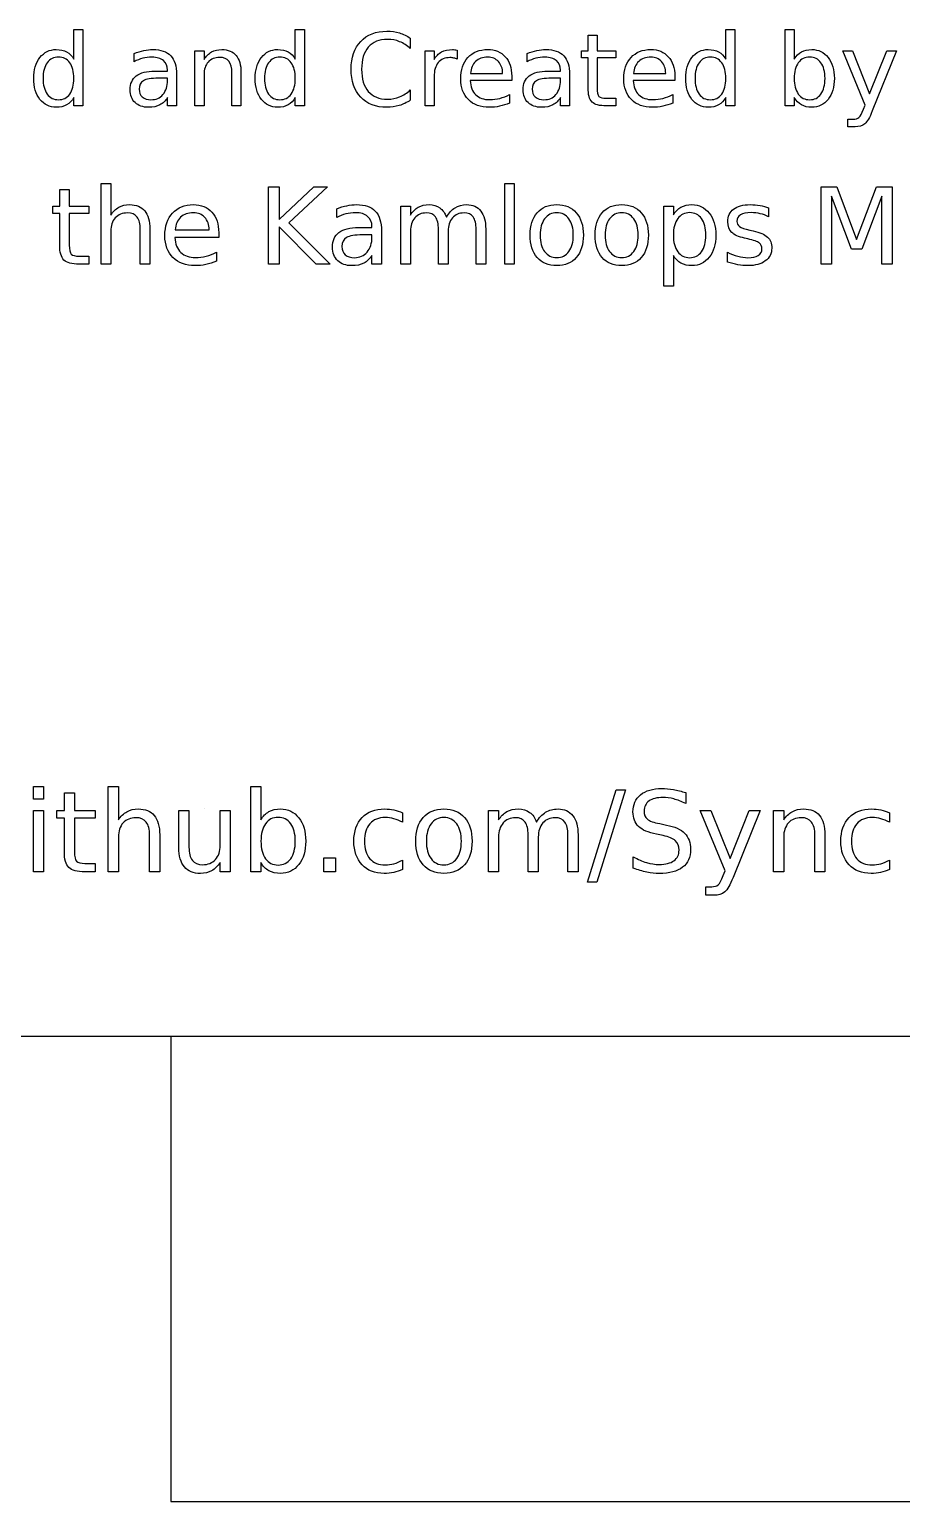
# Model space of a CAD drawing. Extents: x 5 to 967, y 5 to 440.
# Drawn here: x 789.11 to 802.23, y 253.98 to 276.12 of the extents above; entities that cross this region are included whole.
import ezdxf

# ---------------------------------------------------------------- set-up
doc = ezdxf.new("R2010")
doc.units = 0
doc.layers.get('0').update_dxf_attribs({"linetype": 'CONTINUOUS'})

msp = doc.modelspace()

# ---------------------------------------------------------------- linework, layer by layer
at = {"color": 3}
for p, q in [((789.777429, 275.676289), (789.777429, 276.124098)), ((789.777429, 276.124098), (789.913398, 276.124098)), ((789.913398, 276.124098), (789.913398, 274.974278)), ((793.108656, 275.676289), (793.108656, 276.124098)), ((793.108656, 276.124098), (793.244625, 276.124098)), ((793.244625, 276.124098), (793.244625, 274.974278)), ((799.584892, 275.676289), (799.584892, 276.124098)), ((799.584892, 276.124098), (799.72086, 276.124098)), ((799.72086, 276.124098), (799.72086, 274.974278)), ((800.477554, 274.974279), (800.477554, 276.124099)), ((800.477554, 276.124099), (800.614261, 276.124099)), ((800.614261, 276.124099), (800.614261, 275.676289)), ((794.838559, 275.992564), (794.838559, 275.835165)), ((794.838559, 275.992564), (794.838559, 275.992564)), ((797.512854, 275.801912), (797.512854, 276.036901)), ((797.512854, 276.036901), (797.649558, 276.036901)), ((797.649558, 276.036901), (797.649558, 275.801912)), ((789.777429, 275.676289), (789.777429, 275.676289)), ((790.68413, 275.638597), (790.68413, 275.76422)), ((791.598229, 274.974281), (791.598229, 275.801915)), ((791.598229, 275.801915), (791.734937, 275.801915)), ((791.734937, 275.801915), (791.734937, 275.673336)), ((793.108656, 275.676289), (793.108656, 275.676289)), ((795.059508, 274.974328), (795.059508, 275.801962)), ((795.059508, 275.801962), (795.196215, 275.801962)), ((795.196215, 275.801962), (795.196215, 275.673383)), ((795.543533, 275.814516), (795.544265, 275.674811)), ((796.595802, 275.638597), (796.595802, 275.76422)), ((797.413094, 275.696241), (797.413094, 275.801912)), ((797.413094, 275.801912), (797.512854, 275.801912)), ((797.512854, 275.696241), (797.413094, 275.696241)), ((797.512854, 275.246955), (797.512854, 275.696241)), ((797.649558, 275.801912), (797.929624, 275.801912)), ((797.929624, 275.696241), (797.649558, 275.696241)), ((797.649558, 275.696241), (797.649558, 275.246954)), ((797.929624, 275.801912), (797.929624, 275.696241)), ((799.584892, 275.676289), (799.584892, 275.676289)), ((801.680586, 274.98757), (801.345838, 275.801903)), ((801.345838, 275.801903), (801.489935, 275.801903)), ((801.489935, 275.801903), (801.74857, 275.154575)), ((801.74857, 275.154575), (802.007206, 275.801903)), ((802.151303, 275.801903), (801.787729, 274.897426)), ((802.007206, 275.801903), (802.151303, 275.801903)), ((790.995969, 275.496721), (791.18662, 275.496721)), ((791.18662, 275.496721), (791.18662, 275.510021)), ((792.155399, 274.974278), (792.155399, 275.469381)), ((792.291368, 275.473814), (792.291368, 274.974278)), ((792.291376, 275.473814), (792.291368, 275.473814)), ((795.743046, 275.461251), (796.227802, 275.461987)), ((796.907641, 275.496721), (797.098292, 275.496721)), ((797.098292, 275.496721), (797.098292, 275.510021)), ((798.19639, 275.461251), (798.681146, 275.461987)), ((789.314102, 275.387356), (789.314102, 275.387356)), ((791.186618, 275.390315), (791.051395, 275.390312)), ((791.186618, 275.360015), (791.186618, 275.390315)), ((791.322593, 275.446472), (791.322593, 274.974277)), ((791.322595, 275.446468), (791.322593, 275.446472)), ((791.734937, 275.442042), (791.734937, 274.974281)), ((792.645329, 275.387356), (792.645329, 275.387356)), ((795.196215, 275.410314), (795.196215, 274.974328)), ((796.363771, 275.355577), (795.738612, 275.355577)), ((796.363767, 275.422079), (796.363771, 275.422087)), ((796.363771, 275.422087), (796.363771, 275.355577)), ((797.09829, 275.390315), (796.963067, 275.390312)), ((797.09829, 275.360015), (797.09829, 275.390315)), ((797.234257, 275.446468), (797.234264, 275.446472)), ((797.234264, 275.446472), (797.234264, 274.974277)), ((798.817114, 275.355577), (798.191955, 275.355577)), ((798.817111, 275.422079), (798.817114, 275.422087)), ((798.817114, 275.422087), (798.817114, 275.355577)), ((799.121564, 275.387356), (799.121564, 275.387356)), ((801.07685, 275.387356), (801.07685, 275.387356)), ((789.777429, 274.974278), (789.777429, 275.098423)), ((791.186624, 274.974277), (791.186624, 275.0999)), ((793.108656, 274.974278), (793.108656, 275.098423)), ((794.838559, 275.215177), (794.838559, 275.059256)), ((796.331995, 275.144969), (796.331995, 275.01639)), ((797.098296, 274.974277), (797.098296, 275.0999)), ((797.789958, 275.088077), (797.929622, 275.088077)), ((797.929622, 275.088077), (797.929622, 274.974277)), ((798.785338, 275.144969), (798.785338, 275.01639)), ((799.584892, 274.974278), (799.584892, 275.098423)), ((800.614261, 275.098424), (800.614261, 274.974279)), ((789.913398, 274.974278), (789.777429, 274.974278)), ((791.322593, 274.974277), (791.186624, 274.974277)), ((791.734937, 274.974281), (791.598229, 274.974281)), ((792.291368, 274.974278), (792.155399, 274.974278)), ((793.244625, 274.974278), (793.108656, 274.974278)), ((795.196215, 274.974328), (795.059508, 274.974328)), ((797.234264, 274.974277), (797.098296, 274.974277)), ((797.929622, 274.974277), (797.789958, 274.974277)), ((799.72086, 274.974278), (799.584892, 274.974278)), ((800.614261, 274.974279), (800.477554, 274.974279)), ((801.656196, 274.9255), (801.680586, 274.98757)), ((801.420466, 274.659478), (801.420466, 274.773277)), ((801.420466, 274.773277), (801.500276, 274.773277)), ((801.529093, 274.659478), (801.420466, 274.659478)), ((789.564314, 273.716052), (789.708695, 273.71606)), ((789.564314, 273.467872), (789.564314, 273.716052)), ((789.708695, 273.71606), (789.708695, 273.46788)), ((790.18866, 272.593793), (790.18866, 273.808159)), ((790.18866, 273.808159), (790.333042, 273.808159)), ((790.333042, 273.808159), (790.333042, 273.33209)), ((792.707146, 273.758984), (792.864795, 273.758984)), ((792.707146, 272.593786), (792.707146, 273.758984)), ((792.864795, 273.758984), (792.864795, 273.266526)), ((792.864795, 273.266526), (793.38769, 273.758984)), ((793.590605, 273.758984), (793.012298, 273.215797)), ((793.38769, 273.758984), (793.590605, 273.758984)), ((796.25971, 273.808152), (796.403311, 273.808152)), ((796.25971, 272.593786), (796.25971, 273.808152)), ((796.403311, 273.808152), (796.403311, 272.593786)), ((801.020396, 273.758984), (801.255308, 273.758984)), ((801.020396, 272.593786), (801.020396, 273.758984)), ((801.255308, 273.758984), (801.552656, 272.966056)), ((801.552656, 272.966056), (801.851565, 273.758984)), ((801.851565, 273.758984), (802.086477, 273.758984)), ((802.086477, 273.758984), (802.086477, 272.593786)), ((789.458955, 273.356269), (789.458955, 273.467872)), ((789.458955, 273.467872), (789.564314, 273.467872)), ((789.708695, 273.46788), (790.004481, 273.46788)), ((790.004481, 273.46788), (790.004481, 273.356277)), ((794.696471, 272.59379), (794.696471, 273.467884)), ((794.696471, 273.467884), (794.840852, 273.467884)), ((794.840852, 273.467884), (794.840852, 273.332087)), ((797.041712, 273.488951), (797.041712, 273.488951)), ((798.018823, 273.488951), (798.018823, 273.488951)), ((798.651759, 272.261319), (798.651759, 273.46788)), ((798.651759, 273.46788), (798.796141, 273.46788)), ((798.796141, 273.46788), (798.796141, 273.335205)), ((801.473832, 272.817773), (801.173362, 273.616944)), ((801.173362, 273.616944), (801.173362, 272.593786)), ((801.932731, 273.616944), (801.632261, 272.817773)), ((801.932731, 272.593786), (801.932731, 273.616944)), ((789.564314, 273.356269), (789.458955, 273.356269)), ((789.564314, 272.881761), (789.564314, 273.356269)), ((790.004481, 273.356277), (789.708695, 273.356277)), ((789.708695, 273.356277), (789.708695, 272.881769)), ((793.73108, 273.295396), (793.73108, 273.428071)), ((795.382482, 273.300085), (795.382496, 273.300085)), ((797.041713, 273.367202), (797.041712, 273.367203)), ((798.018824, 273.367202), (798.018823, 273.367203)), ((800.22903, 273.442125), (800.22903, 273.306328)), ((800.229043, 273.442117), (800.22903, 273.442125)), ((790.333042, 273.087812), (790.333042, 272.593793)), ((790.777117, 272.593786), (790.777117, 273.116681)), ((790.92071, 273.121371), (790.920718, 273.121364)), ((790.920718, 273.121364), (790.920718, 272.593786)), ((791.300788, 273.108092), (791.812762, 273.108873)), ((791.956363, 273.066733), (791.956363, 272.996493)), ((791.956363, 273.066728), (791.956363, 273.066733)), ((793.424371, 272.593786), (792.864795, 273.154923)), ((792.864795, 273.154923), (792.864795, 272.593786)), ((793.012298, 273.215797), (793.631968, 272.593786)), ((794.060429, 273.14555), (794.261782, 273.14555)), ((794.261782, 273.033176), (794.118963, 273.033174)), ((794.261782, 273.14555), (794.261782, 273.1596)), ((794.261782, 273.001176), (794.261782, 273.033176)), ((794.405377, 273.092493), (794.405384, 273.092484)), ((794.405384, 273.092484), (794.405384, 272.593782)), ((794.840852, 273.087809), (794.840852, 272.59379)), ((795.262298, 272.593792), (795.262298, 273.116687)), ((795.406679, 273.087811), (795.406679, 272.593792)), ((795.828125, 272.593794), (795.828125, 273.116689)), ((795.972507, 273.121372), (795.972507, 272.593794)), ((799.284697, 273.030053), (799.284697, 273.030053)), ((799.944948, 273.104978), (799.994118, 273.094048)), ((791.956363, 272.996493), (791.29611, 272.996493)), ((799.916083, 272.973849), (799.866133, 272.985559)), ((801.632261, 272.817773), (801.473832, 272.817773)), ((789.856982, 272.713971), (790.004485, 272.713971)), ((790.004485, 272.593783), (789.856982, 272.593783)), ((790.004485, 272.713971), (790.004485, 272.593783)), ((790.333042, 272.593793), (790.18866, 272.593793)), ((790.920718, 272.593786), (790.777117, 272.593786)), ((791.922804, 272.774065), (791.922804, 272.638269)), ((792.864795, 272.593786), (792.707146, 272.593786)), ((793.631968, 272.593786), (793.424371, 272.593786)), ((794.261783, 272.593782), (794.261783, 272.726457)), ((794.405384, 272.593782), (794.261783, 272.593782)), ((794.840852, 272.59379), (794.696471, 272.59379)), ((795.406679, 272.593792), (795.262298, 272.593792)), ((795.972507, 272.593794), (795.828125, 272.593794)), ((796.403311, 272.593786), (796.25971, 272.593786)), ((798.796141, 272.7249), (798.796141, 272.261319)), ((798.796141, 272.724898), (798.796141, 272.7249)), ((799.607809, 272.625786), (799.607809, 272.774069)), ((801.173362, 272.593786), (801.020396, 272.593786)), ((802.086477, 272.593786), (801.932731, 272.593786)), ((798.796141, 272.261319), (798.651759, 272.261319)), ((789.168259, 264.736903), (789.320052, 264.736903)), ((789.168259, 264.544684), (789.168259, 264.736903)), ((789.320052, 264.736903), (789.320052, 264.544684)), ((789.634364, 264.377228), (789.634364, 264.639566)), ((789.634364, 264.639566), (789.786981, 264.639556)), ((789.786981, 264.639556), (789.786981, 264.377218)), ((790.294333, 263.453258), (790.294333, 264.736903)), ((790.294333, 264.736903), (790.44695, 264.736903)), ((790.44695, 264.736903), (790.44695, 264.233673)), ((792.439235, 263.453263), (792.439235, 264.736908)), ((792.439235, 264.736908), (792.59185, 264.736908)), ((792.59185, 264.736908), (792.59185, 264.236975)), ((797.506151, 263.296518), (797.935132, 264.684927)), ((798.075375, 264.684927), (797.646395, 263.296518)), ((797.935132, 264.684927), (798.075375, 264.684927)), ((798.981182, 264.644524), (798.981182, 264.644505)), ((798.981182, 264.644505), (798.981182, 264.481988)), ((789.320052, 264.544684), (789.168259, 264.544684)), ((791.738841, 264.399492), (791.738841, 264.399492)), ((795.343927, 264.399492), (795.343927, 264.399492)), ((789.168259, 264.377218), (789.320052, 264.377218)), ((789.168259, 263.453258), (789.168259, 264.377218)), ((789.320052, 264.377218), (789.320052, 263.453258)), ((789.522994, 264.259259), (789.522994, 264.377228)), ((789.522994, 264.377228), (789.634364, 264.377228)), ((789.634364, 264.259259), (789.522994, 264.259259)), ((789.634364, 263.757679), (789.634364, 264.259259)), ((789.786981, 264.377218), (790.099641, 264.377218)), ((790.099641, 264.259249), (789.786981, 264.259249)), ((789.786981, 264.259249), (789.786981, 263.75767)), ((790.099641, 264.377218), (790.099641, 264.259249)), ((791.356883, 263.817892), (791.356883, 264.377218)), ((791.356883, 264.377218), (791.508676, 264.377218)), ((791.508676, 264.377218), (791.508676, 263.823668)), ((791.978904, 263.853365), (791.978904, 264.377218)), ((791.978904, 264.377218), (792.130698, 264.377218)), ((792.130698, 264.377218), (792.130698, 263.453258)), ((794.720253, 264.341764), (794.720253, 264.341745)), ((794.720253, 264.341745), (794.720253, 264.19985)), ((795.343927, 264.270797), (795.343927, 264.270797)), ((796.013015, 263.453258), (796.013015, 264.377218)), ((796.013015, 264.377218), (796.165635, 264.377218)), ((796.165635, 264.377218), (796.165635, 264.233673)), ((796.738156, 264.199869), (796.738108, 264.19985)), ((798.590973, 264.17838), (798.691622, 264.157753)), ((799.573513, 263.468128), (799.199806, 264.377237)), ((799.199806, 264.377237), (799.360672, 264.377237)), ((799.360672, 264.377237), (799.649409, 263.65457)), ((799.649409, 263.65457), (799.938147, 264.377237)), ((800.099013, 264.377237), (799.693124, 263.367465)), ((799.938147, 264.377237), (800.099013, 264.377237)), ((800.302771, 263.453258), (800.302771, 264.377218)), ((800.302771, 264.377218), (800.45539, 264.377218)), ((800.45539, 264.377218), (800.45539, 264.233673)), ((802.045917, 264.341764), (802.045917, 264.341745)), ((802.045917, 264.341745), (802.045917, 264.19985)), ((790.44695, 263.97546), (790.44695, 263.453258)), ((790.916354, 263.453258), (790.916354, 264.005985)), ((791.068147, 264.010938), (791.068147, 264.010934)), ((791.068147, 264.010934), (791.068147, 263.453258)), ((796.165635, 263.97546), (796.165635, 263.453258)), ((796.611089, 263.453258), (796.611089, 264.005985)), ((796.763709, 263.97546), (796.763709, 263.453258)), ((797.209163, 263.453258), (797.209163, 264.005985)), ((797.361783, 264.010934), (797.361783, 263.453258)), ((798.642948, 263.99939), (798.541476, 264.019204)), ((800.45539, 263.97546), (800.45539, 263.453258)), ((800.924794, 263.453258), (800.924794, 264.005985)), ((801.076585, 264.010938), (801.076585, 264.010934)), ((801.076585, 264.010934), (801.076585, 263.453258)), ((791.356883, 263.817872), (791.356883, 263.817892)), ((793.108276, 263.914415), (793.108276, 263.914415)), ((789.943725, 263.580316), (790.099643, 263.580316)), ((790.099643, 263.580316), (790.099643, 263.453268)), ((791.978904, 263.453258), (791.978904, 263.595153)), ((792.59185, 263.59186), (792.59185, 263.453263)), ((793.538908, 263.662802), (793.712973, 263.662802)), ((793.538908, 263.453258), (793.538908, 263.662802)), ((793.712973, 263.662802), (793.712973, 263.453258)), ((794.720253, 263.628965), (794.720253, 263.488722)), ((798.193345, 263.507699), (798.193345, 263.67929)), ((802.045917, 263.628965), (802.045917, 263.488722)), ((789.320052, 263.453258), (789.168259, 263.453258)), ((790.099643, 263.453268), (789.943725, 263.453268)), ((790.44695, 263.453258), (790.294333, 263.453258)), ((791.068147, 263.453258), (790.916354, 263.453258)), ((792.130698, 263.453258), (791.978904, 263.453258)), ((792.59185, 263.453263), (792.439235, 263.453263)), ((793.712973, 263.453258), (793.538908, 263.453258)), ((796.165635, 263.453258), (796.013015, 263.453258)), ((796.763709, 263.453258), (796.611089, 263.453258)), ((797.361783, 263.453258), (797.209163, 263.453258)), ((797.646395, 263.296518), (797.506151, 263.296518)), ((799.546281, 263.398832), (799.573513, 263.468128)), ((800.45539, 263.453258), (800.302771, 263.453258)), ((801.076585, 263.453258), (800.924794, 263.453258)), ((799.28312, 263.101824), (799.28312, 263.228868)), ((799.28312, 263.228868), (799.372215, 263.228868)), ((799.404387, 263.101824), (799.28312, 263.101824))]:
    msp.add_line(p, q, dxfattribs=at)
at = {"color": 7}
for p, q in [((779.265176, 260.981532), (818.646364, 260.981532)), ((779.546646, 260.981939), (791.237245, 260.981939)), ((791.237245, 260.981939), (791.237245, 253.981939)), ((791.237245, 253.981939), (807.237245, 253.981939))]:
    msp.add_line(p, q, dxfattribs=at)
at = {"color": 3}
for points in [[(793.948852, 275.524801), (793.948852, 275.702151), (793.996884, 275.841814), (794.092949, 275.94379)], [(794.092949, 275.94379), (794.189013, 276.046259), (794.320548, 276.097494), (794.487554, 276.097494)], [(794.496421, 275.974828), (794.370305, 275.974828), (794.273748, 275.936156), (794.206749, 275.858811)], [(794.487554, 276.097494), (794.553567, 276.097494), (794.615639, 276.088627), (794.673771, 276.070894)], [(794.677466, 275.940098), (794.620812, 275.963251), (794.560464, 275.974828), (794.496421, 275.974828)], [(794.673771, 276.070894), (794.732397, 276.053654), (794.787327, 276.027544), (794.838559, 275.992564)], [(794.838559, 275.835165), (794.788312, 275.881965), (794.734614, 275.916943), (794.677466, 275.940098)], [(789.173697, 275.387356), (789.173697, 275.517413), (789.20498, 275.622345), (789.267547, 275.702153)], [(789.267547, 275.702153), (789.330607, 275.78196), (789.412139, 275.821864), (789.512143, 275.821864)], [(789.545393, 275.708065), (789.473468, 275.708065), (789.416814, 275.679492), (789.375432, 275.622345)], [(789.512143, 275.821864), (789.57323, 275.821864), (789.625449, 275.809794), (789.668802, 275.785654)], [(789.715354, 275.622345), (789.673974, 275.679492), (789.61732, 275.708065), (789.545393, 275.708065)], [(789.668802, 275.785654), (789.712648, 275.762007), (789.748857, 275.725552), (789.777429, 275.676289)], [(790.68413, 275.76422), (790.73389, 275.783433), (790.782168, 275.79772), (790.828966, 275.80708)], [(790.813448, 275.689587), (790.768621, 275.678254), (790.725515, 275.661257), (790.68413, 275.638597)], [(790.951633, 275.706587), (790.904339, 275.706587), (790.858278, 275.70092), (790.813448, 275.689587)], [(790.828966, 275.80708), (790.875766, 275.816933), (790.921335, 275.82186), (790.965673, 275.82186)], [(791.12455, 275.654857), (791.083663, 275.689344), (791.026024, 275.706587), (790.951633, 275.706587)], [(790.965673, 275.82186), (791.085384, 275.82186), (791.174798, 275.790823), (791.233915, 275.72875)], [(791.233915, 275.72875), (791.293035, 275.666677), (791.322595, 275.572583), (791.322595, 275.446468)], [(791.734937, 275.673336), (791.76745, 275.723096), (791.805629, 275.76029), (791.849475, 275.784919)], [(791.972143, 275.703633), (791.898739, 275.703633), (791.840854, 275.680233), (791.798487, 275.633433)], [(791.849475, 275.784919), (791.893815, 275.809552), (791.944803, 275.821869), (792.00244, 275.821869)], [(792.109589, 275.645253), (792.079042, 275.684173), (792.033227, 275.703633), (791.972143, 275.703633)], [(792.00244, 275.821869), (792.097519, 275.821869), (792.169444, 275.792309), (792.218216, 275.733189)], [(792.218216, 275.733189), (792.266989, 275.674562), (792.291376, 275.588104), (792.291376, 275.473814)], [(792.504925, 275.387356), (792.504925, 275.517413), (792.536208, 275.622345), (792.598775, 275.702153)], [(792.598775, 275.702153), (792.661835, 275.78196), (792.743366, 275.821864), (792.84337, 275.821864)], [(792.876619, 275.708065), (792.804693, 275.708065), (792.74804, 275.679492), (792.706659, 275.622345)], [(792.84337, 275.821864), (792.904456, 275.821864), (792.956676, 275.809794), (793.000029, 275.785654)], [(793.04658, 275.622345), (793.0052, 275.679492), (792.948546, 275.708065), (792.876619, 275.708065)], [(793.000029, 275.785654), (793.043875, 275.762007), (793.080084, 275.725552), (793.108656, 275.676289)], [(794.206749, 275.858811), (794.13975, 275.781959), (794.106251, 275.670623), (794.106251, 275.524802)], [(795.196215, 275.673383), (795.224788, 275.72363), (795.261982, 275.760824), (795.307798, 275.784966)], [(795.434895, 275.700721), (795.358043, 275.700721), (795.298927, 275.675598), (795.257545, 275.625351)], [(795.307798, 275.784966), (795.353611, 275.809599), (795.409279, 275.821916), (795.474803, 275.821916)], [(795.494015, 275.694021), (795.476281, 275.698488), (795.456575, 275.700721), (795.434895, 275.700721)], [(795.474803, 275.821916), (795.484163, 275.821916), (795.494509, 275.821183), (795.505843, 275.819716)], [(795.544265, 275.674811), (795.528991, 275.683678), (795.512241, 275.690081), (795.494015, 275.694021)], [(795.505843, 275.819716), (795.517176, 275.818716), (795.529739, 275.816983), (795.543533, 275.814516)], [(795.59673, 275.379959), (795.59673, 275.515434), (795.633185, 275.62283), (795.706096, 275.702145)], [(795.706096, 275.702145), (795.779499, 275.781952), (795.878273, 275.821856), (796.002419, 275.821856)], [(796.003899, 275.706586), (795.928032, 275.706586), (795.867191, 275.685156), (795.821376, 275.642296)], [(796.002419, 275.821856), (796.113755, 275.821856), (796.201691, 275.785893), (796.266227, 275.713968)], [(796.164992, 275.640076), (796.124592, 275.684416), (796.070894, 275.706586), (796.003899, 275.706586)], [(796.266227, 275.713968), (796.331253, 275.642535), (796.363767, 275.545239), (796.363767, 275.422079)], [(796.595802, 275.76422), (796.645562, 275.783433), (796.69384, 275.79772), (796.740638, 275.80708)], [(796.72512, 275.689587), (796.680293, 275.678254), (796.637187, 275.661257), (796.595802, 275.638597)], [(796.863305, 275.706587), (796.816011, 275.706587), (796.76995, 275.70092), (796.72512, 275.689587)], [(796.740638, 275.80708), (796.787438, 275.816933), (796.833007, 275.82186), (796.877345, 275.82186)], [(797.036222, 275.654857), (796.995335, 275.689344), (796.937696, 275.706587), (796.863305, 275.706587)], [(796.877345, 275.82186), (796.997056, 275.82186), (797.08647, 275.790823), (797.145588, 275.72875)], [(797.145588, 275.72875), (797.204701, 275.666677), (797.234257, 275.572583), (797.234257, 275.446468)], [(798.050074, 275.379959), (798.050074, 275.515434), (798.08653, 275.62283), (798.15944, 275.702145)], [(798.15944, 275.702145), (798.232844, 275.781952), (798.331618, 275.821856), (798.455762, 275.821856)], [(798.457243, 275.706586), (798.381377, 275.706586), (798.320536, 275.685156), (798.27472, 275.642296)], [(798.455762, 275.821856), (798.567099, 275.821856), (798.655035, 275.785893), (798.719571, 275.713968)], [(798.618336, 275.640076), (798.577943, 275.684416), (798.524245, 275.706586), (798.457243, 275.706586)], [(798.719571, 275.713968), (798.784598, 275.642535), (798.817111, 275.545239), (798.817111, 275.422079)], [(798.98116, 275.387356), (798.98116, 275.517413), (799.012444, 275.622345), (799.07501, 275.702153)], [(799.07501, 275.702153), (799.13807, 275.78196), (799.219602, 275.821864), (799.319605, 275.821864)], [(799.352855, 275.708065), (799.28093, 275.708065), (799.224276, 275.679492), (799.182894, 275.622345)], [(799.319605, 275.821864), (799.380692, 275.821864), (799.432912, 275.809794), (799.476265, 275.785654)], [(799.522815, 275.622345), (799.481435, 275.679492), (799.424782, 275.708065), (799.352855, 275.708065)], [(799.476265, 275.785654), (799.520112, 275.762007), (799.556321, 275.725552), (799.584892, 275.676289)], [(800.614261, 275.676289), (800.642835, 275.725556), (800.678797, 275.762011), (800.722149, 275.785655)], [(800.845558, 275.708065), (800.773633, 275.708065), (800.71698, 275.679492), (800.675598, 275.622345)], [(800.722149, 275.785655), (800.765996, 275.809795), (800.818216, 275.821865), (800.878809, 275.821865)], [(801.01478, 275.622345), (800.973894, 275.679492), (800.917486, 275.708065), (800.845558, 275.708065)], [(800.878809, 275.821865), (800.979307, 275.821865), (801.060839, 275.781961), (801.123404, 275.702154)], [(801.123404, 275.702154), (801.186464, 275.622346), (801.217994, 275.517414), (801.217994, 275.387357)], [(789.375432, 275.622345), (789.334545, 275.565692), (789.314102, 275.487362), (789.314102, 275.387356)], [(789.777424, 275.387356), (789.777424, 275.487362), (789.756734, 275.565692), (789.715354, 275.622345)], [(790.716642, 275.425781), (790.779208, 275.473074), (790.872317, 275.496721), (790.995969, 275.496721)], [(791.18662, 275.510021), (791.18662, 275.572588), (791.16593, 275.620866), (791.12455, 275.654857)], [(791.798487, 275.633433), (791.75612, 275.586633), (791.734937, 275.522836), (791.734937, 275.442042)], [(792.155399, 275.469381), (792.155399, 275.54771), (792.140129, 275.606334), (792.109589, 275.645253)], [(792.706659, 275.622345), (792.665772, 275.565692), (792.645329, 275.487362), (792.645329, 275.387356)], [(793.10865, 275.387356), (793.10865, 275.487362), (793.08796, 275.565692), (793.04658, 275.622345)], [(794.092949, 275.105811), (793.996884, 275.20828), (793.948852, 275.347943), (793.948852, 275.524801)], [(794.106251, 275.524802), (794.106251, 275.379473), (794.13975, 275.268137), (794.206749, 275.190792)], [(795.257545, 275.625351), (795.216658, 275.575591), (795.196215, 275.503912), (795.196215, 275.410314)], [(795.821376, 275.642296), (795.776056, 275.599436), (795.749946, 275.539088), (795.743046, 275.461251)], [(796.227802, 275.461987), (796.226802, 275.536376), (796.205865, 275.595739), (796.164992, 275.640076)], [(796.628314, 275.425781), (796.69088, 275.473074), (796.783989, 275.496721), (796.907641, 275.496721)], [(797.098292, 275.510021), (797.098292, 275.572588), (797.077602, 275.620866), (797.036222, 275.654857)], [(798.27472, 275.642296), (798.2294, 275.599436), (798.20329, 275.539088), (798.19639, 275.461251)], [(798.681146, 275.461987), (798.680146, 275.536376), (798.65921, 275.595739), (798.618336, 275.640076)], [(799.182894, 275.622345), (799.142008, 275.565692), (799.121564, 275.487362), (799.121564, 275.387356)], [(799.584885, 275.387356), (799.584885, 275.487362), (799.564195, 275.565692), (799.522815, 275.622345)], [(800.675598, 275.622345), (800.634712, 275.565692), (800.614268, 275.487362), (800.614268, 275.387356)], [(801.07685, 275.387356), (801.07685, 275.487362), (801.05616, 275.565692), (801.01478, 275.622345)], [(789.267547, 275.07256), (789.20498, 275.152367), (789.173697, 275.257299), (789.173697, 275.387356)], [(789.314102, 275.387356), (789.314102, 275.287351), (789.334545, 275.208775), (789.375432, 275.151628)], [(789.715354, 275.151628), (789.756734, 275.208775), (789.777424, 275.287351), (789.777424, 275.387356)], [(790.623532, 275.215178), (790.623532, 275.308287), (790.654568, 275.378488), (790.716642, 275.425781)], [(790.823056, 275.352622), (790.780689, 275.327495), (790.759506, 275.284636), (790.759506, 275.224043)], [(791.051395, 275.390312), (790.941536, 275.390312), (790.865423, 275.377749), (790.823056, 275.352622)], [(791.117898, 275.146456), (791.163711, 275.200156), (791.186618, 275.271342), (791.186618, 275.360015)], [(792.598775, 275.07256), (792.536208, 275.152367), (792.504925, 275.257299), (792.504925, 275.387356)], [(792.645329, 275.387356), (792.645329, 275.287351), (792.665772, 275.208775), (792.706659, 275.151628)], [(793.04658, 275.151628), (793.08796, 275.208775), (793.10865, 275.287351), (793.10865, 275.387356)], [(795.712008, 275.068118), (795.635156, 275.14497), (795.59673, 275.248917), (795.59673, 275.379959)], [(795.738612, 275.355577), (795.744545, 275.261976), (795.772625, 275.190543), (795.822852, 275.141279)], [(796.535204, 275.215178), (796.535204, 275.308287), (796.56624, 275.378488), (796.628314, 275.425781)], [(796.734728, 275.352622), (796.692361, 275.327495), (796.671178, 275.284636), (796.671178, 275.224043)], [(796.963067, 275.390312), (796.853208, 275.390312), (796.777095, 275.377749), (796.734728, 275.352622)], [(797.02957, 275.146456), (797.075383, 275.200156), (797.09829, 275.271342), (797.09829, 275.360015)], [(797.572704, 275.032657), (797.532804, 275.07207), (797.512854, 275.143503), (797.512854, 275.246955)], [(797.649558, 275.246954), (797.649558, 275.179463), (797.658672, 275.13611), (797.676898, 275.116897)], [(798.165351, 275.068118), (798.0885, 275.14497), (798.050074, 275.248917), (798.050074, 275.379959)], [(798.191955, 275.355577), (798.197889, 275.261976), (798.225969, 275.190543), (798.276195, 275.141279)], [(799.07501, 275.07256), (799.012444, 275.152367), (798.98116, 275.257299), (798.98116, 275.387356)], [(799.121564, 275.387356), (799.121564, 275.287351), (799.142008, 275.208775), (799.182894, 275.151628)], [(799.522815, 275.151628), (799.564195, 275.208775), (799.584885, 275.287351), (799.584885, 275.387356)], [(800.614268, 275.387356), (800.614268, 275.287351), (800.634712, 275.208775), (800.675598, 275.151628)], [(801.01478, 275.151628), (801.05616, 275.208775), (801.07685, 275.287351), (801.07685, 275.387356)], [(801.217994, 275.387357), (801.217994, 275.2573), (801.186464, 275.152368), (801.123404, 275.072561)], [(789.512143, 274.952848), (789.412137, 274.952848), (789.330605, 274.992752), (789.267547, 275.07256)], [(789.375432, 275.151628), (789.416812, 275.094975), (789.473466, 275.066648), (789.545393, 275.066648)], [(789.545393, 275.066648), (789.617318, 275.066648), (789.673972, 275.094975), (789.715354, 275.151628)], [(789.777429, 275.098423), (789.748855, 275.049156), (789.712646, 275.012455), (789.668802, 274.988318)], [(790.698172, 275.023787), (790.648412, 275.071574), (790.623532, 275.135371), (790.623532, 275.215178)], [(790.900647, 274.952847), (790.815913, 274.952847), (790.748421, 274.976494), (790.698172, 275.023787)], [(790.759506, 275.224043), (790.759506, 275.175763), (790.775269, 275.137337), (790.806796, 275.108766)], [(790.806796, 275.108766), (790.838816, 275.080686), (790.882168, 275.066646), (790.936853, 275.066646)], [(790.936853, 275.066646), (791.012227, 275.066646), (791.072575, 275.093249), (791.117898, 275.146456)], [(791.186624, 275.0999), (791.15559, 275.049653), (791.116918, 275.012459), (791.070608, 274.988317)], [(792.84337, 274.952848), (792.743364, 274.952848), (792.661832, 274.992752), (792.598775, 275.07256)], [(792.706659, 275.151628), (792.748039, 275.094975), (792.804692, 275.066648), (792.876619, 275.066648)], [(792.876619, 275.066648), (792.948544, 275.066648), (793.005198, 275.094975), (793.04658, 275.151628)], [(793.108656, 275.098423), (793.080082, 275.049156), (793.043873, 275.012455), (793.000029, 274.988318)], [(794.487554, 274.952846), (794.320548, 274.952846), (794.189013, 275.003834), (794.092949, 275.105811)], [(794.206749, 275.190792), (794.273748, 275.113941), (794.370305, 275.075515), (794.496421, 275.075515)], [(794.496421, 275.075515), (794.560461, 275.075515), (794.620809, 275.087092), (794.677466, 275.110245)], [(794.838559, 275.059256), (794.786339, 275.023783), (794.730917, 274.997179), (794.672293, 274.979446)], [(794.677466, 275.110245), (794.734612, 275.133398), (794.78831, 275.168376), (794.838559, 275.215177)], [(796.026066, 274.95284), (795.894038, 274.95284), (795.789352, 274.991266), (795.712008, 275.068118)], [(795.822852, 275.141279), (795.873592, 275.092506), (795.944039, 275.068119), (796.034194, 275.068119)], [(796.034194, 275.068119), (796.086414, 275.068119), (796.136909, 275.074522), (796.185681, 275.087329)], [(796.331995, 275.01639), (796.283221, 274.995697), (796.233218, 274.979933), (796.181986, 274.9691)], [(796.185681, 275.087329), (796.234947, 275.100136), (796.283719, 275.119349), (796.331995, 275.144969)], [(796.609844, 275.023787), (796.560084, 275.071574), (796.535204, 275.135371), (796.535204, 275.215178)], [(796.812319, 274.952847), (796.727585, 274.952847), (796.660093, 274.976494), (796.609844, 275.023787)], [(796.671178, 275.224043), (796.671178, 275.175763), (796.686941, 275.137337), (796.718468, 275.108766)], [(796.718468, 275.108766), (796.750488, 275.080686), (796.79384, 275.066646), (796.848525, 275.066646)], [(796.848525, 275.066646), (796.923899, 275.066646), (796.984247, 275.093249), (797.02957, 275.146456)], [(797.098296, 275.0999), (797.067262, 275.049653), (797.02859, 275.012459), (796.98228, 274.988317)], [(797.789958, 274.974277), (797.685026, 274.974277), (797.612608, 274.993737), (797.572704, 275.032657)], [(797.676898, 275.116897), (797.695618, 275.097684), (797.733305, 275.088077), (797.789958, 275.088077)], [(798.479409, 274.95284), (798.347382, 274.95284), (798.242696, 274.991266), (798.165351, 275.068118)], [(798.276195, 275.141279), (798.326935, 275.092506), (798.397383, 275.068119), (798.487537, 275.068119)], [(798.487537, 275.068119), (798.539757, 275.068119), (798.590253, 275.074522), (798.639024, 275.087329)], [(798.785338, 275.01639), (798.736565, 274.995697), (798.686562, 274.979933), (798.635329, 274.9691)], [(798.639024, 275.087329), (798.688291, 275.100136), (798.737062, 275.119349), (798.785338, 275.144969)], [(799.319605, 274.952848), (799.2196, 274.952848), (799.138068, 274.992752), (799.07501, 275.07256)], [(799.182894, 275.151628), (799.224274, 275.094975), (799.280928, 275.066648), (799.352855, 275.066648)], [(799.352855, 275.066648), (799.424781, 275.066648), (799.481434, 275.094975), (799.522815, 275.151628)], [(799.584892, 275.098423), (799.556319, 275.049156), (799.52011, 275.012455), (799.476265, 274.988318)], [(800.722149, 274.988319), (800.678796, 275.012459), (800.642833, 275.049161), (800.614261, 275.098424)], [(800.675598, 275.151628), (800.716978, 275.094975), (800.773632, 275.066648), (800.845558, 275.066648)], [(800.845558, 275.066648), (800.917484, 275.066648), (800.973892, 275.094975), (801.01478, 275.151628)], [(801.123404, 275.072561), (801.060838, 274.992753), (800.979306, 274.952849), (800.878809, 274.952849)], [(789.668802, 274.988318), (789.625448, 274.964671), (789.573229, 274.952848), (789.512143, 274.952848)], [(791.070608, 274.988317), (791.024301, 274.96467), (790.967647, 274.952847), (790.900647, 274.952847)], [(793.000029, 274.988318), (792.956675, 274.964671), (792.904456, 274.952848), (792.84337, 274.952848)], [(794.672293, 274.979446), (794.614159, 274.961713), (794.55258, 274.952846), (794.487554, 274.952846)], [(796.181986, 274.9691), (796.130752, 274.95826), (796.078779, 274.95284), (796.026066, 274.95284)], [(796.98228, 274.988317), (796.935973, 274.96467), (796.879319, 274.952847), (796.812319, 274.952847)], [(798.635329, 274.9691), (798.584096, 274.95826), (798.532123, 274.95284), (798.479409, 274.95284)], [(799.476265, 274.988318), (799.432912, 274.964671), (799.380692, 274.952848), (799.319605, 274.952848)], [(800.878809, 274.952849), (800.818216, 274.952849), (800.765996, 274.964672), (800.722149, 274.988319)], [(801.500276, 274.773277), (801.537716, 274.773277), (801.566783, 274.782144), (801.587476, 274.799877)], [(801.587476, 274.799877), (801.60817, 274.81761), (801.631076, 274.859485), (801.656196, 274.9255)], [(801.787729, 274.897426), (801.749303, 274.798899), (801.711862, 274.734609), (801.675407, 274.704558)], [(801.675407, 274.704558), (801.638954, 274.674505), (801.590183, 274.659478), (801.529093, 274.659478)], [(790.45401, 273.449936), (790.500837, 273.475949), (790.554687, 273.488956), (790.615561, 273.488956)], [(790.615561, 273.488956), (790.715978, 273.488956), (790.791941, 273.457739), (790.84345, 273.395306)], [(791.261771, 273.362515), (791.339295, 273.446802), (791.443613, 273.488946), (791.574727, 273.488946)], [(791.574727, 273.488946), (791.692314, 273.488946), (791.785187, 273.450965), (791.853345, 273.375002)], [(793.73108, 273.428071), (793.783627, 273.448364), (793.834616, 273.463454), (793.884046, 273.473341)], [(793.884046, 273.473341), (793.933473, 273.483748), (793.9816, 273.488951), (794.028428, 273.488951)], [(794.028428, 273.488951), (794.15486, 273.488951), (794.249293, 273.456174), (794.311727, 273.390621)], [(794.958699, 273.450714), (795.004486, 273.476207), (795.058857, 273.488954), (795.121811, 273.488954)], [(795.121811, 273.488954), (795.185285, 273.488954), (795.239135, 273.472824), (795.283362, 273.440564)], [(795.511268, 273.442905), (795.561215, 273.473605), (795.620008, 273.488955), (795.687648, 273.488955)], [(795.687648, 273.488955), (795.7787, 273.488955), (795.848939, 273.456958), (795.898367, 273.392965)], [(796.746705, 273.367203), (796.817986, 273.448368), (796.916322, 273.488951), (797.041712, 273.488951)], [(797.041712, 273.488951), (797.166583, 273.488951), (797.264658, 273.448368), (797.335938, 273.367203)], [(797.723816, 273.367203), (797.795097, 273.448368), (797.893432, 273.488951), (798.018823, 273.488951)], [(798.018823, 273.488951), (798.143693, 273.488951), (798.241768, 273.448368), (798.313049, 273.367203)], [(798.910085, 273.45071), (798.956392, 273.476203), (799.011543, 273.48895), (799.075539, 273.48895)], [(799.075539, 273.48895), (799.181678, 273.48895), (799.267787, 273.446806), (799.333864, 273.362519)], [(799.701465, 273.421827), (799.759738, 273.466574), (799.842465, 273.488947), (799.949645, 273.488947)], [(799.949645, 273.488947), (800.002718, 273.488947), (800.052667, 273.485044), (800.09949, 273.477237)], [(800.09949, 273.477237), (800.146317, 273.46943), (800.189501, 273.457724), (800.229043, 273.442117)], [(790.333042, 273.33209), (790.367382, 273.384637), (790.407705, 273.423919), (790.45401, 273.449936)], [(790.400162, 273.289946), (790.355416, 273.240519), (790.333042, 273.173141), (790.333042, 273.087812)], [(790.583565, 273.364086), (790.506042, 273.364086), (790.444908, 273.339373), (790.400162, 273.289946)], [(790.728727, 273.302426), (790.696467, 273.343533), (790.64808, 273.364086), (790.583565, 273.364086)], [(790.777117, 273.116681), (790.777117, 273.199408), (790.760987, 273.261323), (790.728727, 273.302426)], [(790.84345, 273.395306), (790.894957, 273.333393), (790.92071, 273.242081), (790.92071, 273.121371)], [(791.146266, 273.022243), (791.146266, 273.165324), (791.184768, 273.278748), (791.261771, 273.362515)], [(791.383518, 273.299299), (791.335652, 273.254032), (791.308075, 273.190297), (791.300788, 273.108092)], [(791.576286, 273.367199), (791.496162, 273.367199), (791.431906, 273.344566), (791.383518, 273.299299)], [(791.746422, 273.296959), (791.703756, 273.343786), (791.647044, 273.367199), (791.576286, 273.367199)], [(791.812762, 273.108873), (791.811696, 273.187438), (791.789582, 273.250133), (791.746422, 273.296959)], [(791.853345, 273.375002), (791.922024, 273.299559), (791.956363, 273.196801), (791.956363, 273.066728)], [(793.867657, 273.349246), (793.820311, 273.337279), (793.774785, 273.319329), (793.73108, 273.295396)], [(794.013599, 273.367196), (793.963653, 273.367196), (793.915005, 273.361213), (793.867657, 273.349246)], [(794.196222, 273.312566), (794.153036, 273.348986), (794.092161, 273.367196), (794.013599, 273.367196)], [(794.261782, 273.1596), (794.261782, 273.22568), (794.239929, 273.276669), (794.196222, 273.312566)], [(794.311727, 273.390621), (794.374161, 273.325061), (794.405377, 273.225685), (794.405377, 273.092493)], [(794.840852, 273.332087), (794.873632, 273.385674), (794.912915, 273.425216), (794.958699, 273.450714)], [(794.905632, 273.289163), (794.862446, 273.239736), (794.840852, 273.172618), (794.840852, 273.087809)], [(795.08045, 273.364083), (795.007089, 273.364083), (794.948816, 273.33911), (794.905632, 273.289163)], [(795.217808, 273.303213), (795.188155, 273.343793), (795.142369, 273.364083), (795.08045, 273.364083)], [(795.262298, 273.116687), (795.262298, 273.200975), (795.247468, 273.26315), (795.217808, 273.303213)], [(795.283362, 273.440564), (795.328109, 273.408304), (795.361149, 273.361478), (795.382482, 273.300085)], [(795.382496, 273.300085), (795.418396, 273.364605), (795.46132, 273.412212), (795.511268, 273.442905)], [(795.471459, 273.289945), (795.428273, 273.240518), (795.406679, 273.17314), (795.406679, 273.087811)], [(795.647838, 273.364085), (795.573436, 273.364085), (795.514643, 273.339372), (795.471459, 273.289945)], [(795.783635, 273.303215), (795.753982, 273.343795), (795.708716, 273.364085), (795.647838, 273.364085)], [(795.828125, 273.116689), (795.828125, 273.200456), (795.813295, 273.262632), (795.783635, 273.303215)], [(795.898367, 273.392965), (795.947794, 273.329492), (795.972507, 273.238961), (795.972507, 273.121372)], [(796.640566, 273.030053), (796.640566, 273.173654), (796.675946, 273.286037), (796.746705, 273.367203)], [(796.859089, 273.276673), (796.814343, 273.21684), (796.791969, 273.134633), (796.791969, 273.030054)], [(797.041712, 273.367203), (796.964709, 273.367203), (796.903835, 273.337026), (796.859089, 273.276673)], [(797.223556, 273.275892), (797.17881, 273.336765), (797.118195, 273.367202), (797.041713, 273.367202)], [(797.290676, 273.030054), (797.290676, 273.133592), (797.268303, 273.215538), (797.223556, 273.275892)], [(797.335938, 273.367203), (797.407218, 273.286037), (797.442858, 273.173654), (797.442858, 273.030053)], [(797.617676, 273.030053), (797.617676, 273.173654), (797.653056, 273.286037), (797.723816, 273.367203)], [(797.8362, 273.276673), (797.791453, 273.21684), (797.76908, 273.134633), (797.76908, 273.030054)], [(798.018823, 273.367203), (797.94182, 273.367203), (797.880945, 273.337026), (797.8362, 273.276673)], [(798.200666, 273.275892), (798.155919, 273.336765), (798.095305, 273.367202), (798.018824, 273.367202)], [(798.267786, 273.030054), (798.267786, 273.133592), (798.245413, 273.215538), (798.200666, 273.275892)], [(798.313049, 273.367203), (798.384329, 273.286037), (798.419969, 273.173654), (798.419969, 273.030053)], [(798.860914, 273.278233), (798.817727, 273.2184), (798.796134, 273.135673), (798.796134, 273.030053)], [(798.796141, 273.335205), (798.826321, 273.387232), (798.864302, 273.425733), (798.910085, 273.45071)], [(799.040416, 273.368763), (798.964453, 273.368763), (798.904619, 273.338586), (798.860914, 273.278233)], [(799.219137, 273.278233), (799.17595, 273.338586), (799.116377, 273.368763), (799.040416, 273.368763)], [(799.284697, 273.030053), (799.284697, 273.135672), (799.262844, 273.218399), (799.219137, 273.278233)], [(799.333864, 273.362519), (799.400464, 273.278232), (799.433764, 273.167409), (799.433764, 273.030052)], [(799.614055, 273.231399), (799.614055, 273.313606), (799.643192, 273.377082), (799.701465, 273.421827)], [(799.806031, 273.335988), (799.770651, 273.314135), (799.752961, 273.281358), (799.752961, 273.237658)], [(799.752961, 273.237658), (799.752961, 273.204358), (799.765708, 273.178081), (799.791201, 273.158828)], [(799.966802, 273.368768), (799.895522, 273.368768), (799.841932, 273.357841), (799.806031, 273.335988)], [(800.102599, 273.353158), (800.058892, 273.363565), (800.013627, 273.368768), (799.966802, 273.368768)], [(800.22903, 273.306328), (800.18845, 273.327141), (800.146306, 273.342751), (800.102599, 273.353158)], [(791.268014, 272.692897), (791.186849, 272.774063), (791.146266, 272.883845), (791.146266, 273.022243)], [(793.667092, 272.848205), (793.667092, 272.94654), (793.699869, 273.020682), (793.765422, 273.07063)], [(793.765422, 273.07063), (793.831502, 273.120577), (793.929838, 273.14555), (794.060429, 273.14555)], [(794.118963, 273.033174), (794.002938, 273.033174), (793.922553, 273.019907), (793.877807, 272.993374)], [(796.746705, 272.692902), (796.675946, 272.774589), (796.640566, 272.886972), (796.640566, 273.030053)], [(796.791969, 273.030054), (796.791969, 272.925475), (796.814083, 272.843008), (796.858309, 272.782654)], [(797.223556, 272.783434), (797.268303, 272.843787), (797.290676, 272.925994), (797.290676, 273.030054)], [(797.442858, 273.030053), (797.442858, 272.886972), (797.407218, 272.774589), (797.335938, 272.692902)], [(797.723816, 272.692902), (797.653056, 272.774589), (797.617676, 272.886972), (797.617676, 273.030053)], [(797.76908, 273.030054), (797.76908, 272.925475), (797.791193, 272.843008), (797.83542, 272.782654)], [(798.200666, 272.783434), (798.245413, 272.843787), (798.267786, 272.925994), (798.267786, 273.030054)], [(798.419969, 273.030053), (798.419969, 272.886972), (798.384329, 272.774589), (798.313049, 272.692902)], [(798.796134, 273.030053), (798.796134, 272.924433), (798.817727, 272.841446), (798.860914, 272.781092)], [(799.219137, 272.781092), (799.262844, 272.841445), (799.284697, 272.924432), (799.284697, 273.030053)], [(799.433764, 273.030052), (799.433764, 272.892694), (799.400464, 272.781871), (799.333864, 272.697584)], [(799.673365, 273.071409), (799.633825, 273.110429), (799.614055, 273.163759), (799.614055, 273.231399)], [(799.866133, 272.985559), (799.777163, 273.004292), (799.712907, 273.032909), (799.673365, 273.071409)], [(799.791201, 273.158828), (799.816694, 273.140095), (799.867943, 273.122145), (799.944948, 273.104978)], [(799.994118, 273.094048), (800.096096, 273.072195), (800.168417, 273.041238), (800.211081, 273.001178)], [(789.627534, 272.655433), (789.585387, 272.69706), (789.564314, 272.772502), (789.564314, 272.881761)], [(789.708695, 272.881769), (789.708695, 272.810489), (789.718322, 272.764703), (789.737575, 272.744411)], [(791.29611, 272.996493), (791.302377, 272.897637), (791.332034, 272.822194), (791.38508, 272.770165)], [(793.745912, 272.646071), (793.693366, 272.696538), (793.667092, 272.763916), (793.667092, 272.848205)], [(793.877807, 272.993374), (793.833061, 272.966841), (793.810687, 272.921575), (793.810687, 272.857577)], [(793.810687, 272.857577), (793.810687, 272.80659), (793.827337, 272.766008), (793.860637, 272.735829)], [(794.189202, 272.775629), (794.237589, 272.832342), (794.261782, 272.907525), (794.261782, 273.001176)], [(800.088561, 272.913759), (800.062548, 272.934572), (800.005055, 272.954602), (799.916083, 272.973849)], [(800.073731, 272.725679), (800.110151, 272.749092), (800.128361, 272.781869), (800.128361, 272.824009)], [(800.128361, 272.824009), (800.128361, 272.863029), (800.115094, 272.892946), (800.088561, 272.913759)], [(800.275861, 272.834945), (800.275861, 272.753779), (800.243604, 272.689523), (800.179091, 272.642176)], [(800.211081, 273.001178), (800.254268, 272.961638), (800.275861, 272.906227), (800.275861, 272.834945)], [(789.856982, 272.593783), (789.74616, 272.593783), (789.669677, 272.614333), (789.627534, 272.655433)], [(789.737575, 272.744411), (789.757349, 272.724118), (789.797151, 272.713971), (789.856982, 272.713971)], [(791.599702, 272.571149), (791.460264, 272.571149), (791.349701, 272.611732), (791.268014, 272.692897)], [(791.38508, 272.770165), (791.438674, 272.718658), (791.513076, 272.692905), (791.608286, 272.692905)], [(791.764374, 272.588319), (791.710268, 272.576872), (791.655377, 272.571149), (791.599702, 272.571149)], [(791.608286, 272.692905), (791.66344, 272.692905), (791.71677, 272.699668), (791.768277, 272.713195)], [(791.922804, 272.638269), (791.871298, 272.616416), (791.818488, 272.599766), (791.764374, 272.588319)], [(791.768277, 272.713195), (791.820304, 272.726722), (791.871813, 272.747012), (791.922804, 272.774065)], [(793.959753, 272.571151), (793.870263, 272.571151), (793.798982, 272.596124), (793.745912, 272.646071)], [(793.860637, 272.735829), (793.894457, 272.706169), (793.940243, 272.691339), (793.997994, 272.691339)], [(794.139254, 272.608611), (794.090348, 272.583638), (794.030514, 272.571151), (793.959753, 272.571151)], [(793.997994, 272.691339), (794.0776, 272.691339), (794.141336, 272.719436), (794.189202, 272.775629)], [(794.261783, 272.726457), (794.229003, 272.673384), (794.18816, 272.634102), (794.139254, 272.608611)], [(797.041712, 272.571154), (796.916322, 272.571154), (796.817986, 272.611737), (796.746705, 272.692902)], [(796.858309, 272.782654), (796.903056, 272.722821), (796.964191, 272.692904), (797.041713, 272.692904)], [(797.335938, 272.692902), (797.264658, 272.611737), (797.166583, 272.571154), (797.041712, 272.571154)], [(797.041713, 272.692904), (797.118197, 272.692904), (797.178811, 272.723081), (797.223556, 272.783434)], [(798.018823, 272.571154), (797.893432, 272.571154), (797.795097, 272.611737), (797.723816, 272.692902)], [(797.83542, 272.782654), (797.880167, 272.722821), (797.941301, 272.692904), (798.018824, 272.692904)], [(798.313049, 272.692902), (798.241768, 272.611737), (798.143693, 272.571154), (798.018823, 272.571154)], [(798.018824, 272.692904), (798.095307, 272.692904), (798.155921, 272.723081), (798.200666, 272.783434)], [(798.910085, 272.608613), (798.864298, 272.634106), (798.826317, 272.672868), (798.796141, 272.724898)], [(798.860914, 272.781092), (798.904621, 272.721259), (798.964455, 272.691342), (799.040416, 272.691342)], [(799.075539, 272.571153), (799.011539, 272.571153), (798.956388, 272.58364), (798.910085, 272.608613)], [(799.040416, 272.691342), (799.116379, 272.691342), (799.175952, 272.721259), (799.219137, 272.781092)], [(799.333864, 272.697584), (799.267784, 272.613297), (799.181676, 272.571153), (799.075539, 272.571153)], [(799.607809, 272.774069), (799.660876, 272.746496), (799.713165, 272.725682), (799.764677, 272.711629)], [(799.767799, 272.585206), (799.717332, 272.594053), (799.664002, 272.607579), (799.607809, 272.625786)], [(799.764677, 272.711629), (799.816184, 272.698102), (799.867172, 272.691339), (799.917643, 272.691339)], [(799.914522, 272.571156), (799.867695, 272.571156), (799.818788, 272.575839), (799.767799, 272.585206)], [(800.179091, 272.642176), (800.115098, 272.594829), (800.026908, 272.571156), (799.914522, 272.571156)], [(799.917643, 272.691339), (799.985282, 272.691339), (800.037311, 272.702786), (800.073731, 272.725679)], [(798.188391, 264.355787), (798.188391, 264.464684), (798.226615, 264.55048), (798.303063, 264.613176)], [(798.303063, 264.613176), (798.38006, 264.675872), (798.48593, 264.707221), (798.620675, 264.707221)], [(798.620675, 264.707221), (798.678422, 264.707221), (798.737269, 264.702004), (798.797215, 264.69157)], [(798.797215, 264.69157), (798.857164, 264.681137), (798.918486, 264.665455), (798.981182, 264.644524)], [(790.57482, 264.358242), (790.624317, 264.385745), (790.68124, 264.399497), (790.745587, 264.399497)], [(790.745587, 264.399497), (790.851732, 264.399497), (790.932028, 264.366498), (790.986476, 264.300499)], [(792.712294, 264.35907), (792.761242, 264.386031), (792.81954, 264.399511), (792.887188, 264.399511)], [(792.887188, 264.399511), (792.999384, 264.399511), (793.090405, 264.354964), (793.160251, 264.265868)], [(794.11308, 264.269965), (794.196127, 264.35631), (794.309696, 264.399483), (794.453789, 264.399483)], [(794.453789, 264.399483), (794.500538, 264.399483), (794.546187, 264.394537), (794.590735, 264.384646)], [(794.590735, 264.384646), (794.635282, 264.375298), (794.678455, 264.361003), (794.720253, 264.341764)], [(795.032087, 264.270797), (795.107434, 264.356594), (795.211381, 264.399492), (795.343927, 264.399492)], [(795.343927, 264.399492), (795.475921, 264.399492), (795.579589, 264.356594), (795.654933, 264.270797)], [(796.290204, 264.35907), (796.338603, 264.386031), (796.396074, 264.399511), (796.462618, 264.399511)], [(796.462618, 264.399511), (796.529718, 264.399511), (796.58664, 264.382462), (796.633387, 264.348364)], [(796.874231, 264.350819), (796.927027, 264.383268), (796.989172, 264.399492), (797.060668, 264.399492)], [(797.060668, 264.399492), (797.156914, 264.399492), (797.231162, 264.365668), (797.283412, 264.29802)], [(798.429284, 264.519094), (798.380336, 264.483894), (798.355862, 264.433846), (798.355862, 264.368948)], [(798.639646, 264.571888), (798.548901, 264.571888), (798.47878, 264.55429), (798.429284, 264.519094)], [(798.802163, 264.549633), (798.746065, 264.564469), (798.691893, 264.571888), (798.639646, 264.571888)], [(798.981182, 264.481988), (798.917934, 264.512235), (798.858261, 264.534784), (798.802163, 264.549633)], [(800.583257, 264.358242), (800.632757, 264.385745), (800.68968, 264.399497), (800.754025, 264.399497)], [(800.754025, 264.399497), (800.860172, 264.399497), (800.940468, 264.366498), (800.994913, 264.300499)], [(801.438745, 264.269965), (801.521791, 264.35631), (801.63536, 264.399483), (801.779453, 264.399483)], [(801.779453, 264.399483), (801.826202, 264.399483), (801.871851, 264.394537), (801.916399, 264.384646)], [(801.916399, 264.384646), (801.960947, 264.375298), (802.004119, 264.361003), (802.045917, 264.341764)], [(790.44695, 264.233673), (790.483249, 264.289222), (790.525872, 264.330745), (790.57482, 264.358242)], [(790.517897, 264.189125), (790.470599, 264.136878), (790.44695, 264.065656), (790.44695, 263.97546)], [(790.711763, 264.267495), (790.629817, 264.267495), (790.565195, 264.241372), (790.517897, 264.189125)], [(790.865206, 264.202325), (790.831108, 264.245772), (790.77996, 264.267495), (790.711763, 264.267495)], [(790.916354, 264.005985), (790.916354, 264.093431), (790.899305, 264.158878), (790.865206, 264.202325)], [(790.986476, 264.300499), (791.040923, 264.235053), (791.068147, 264.138532), (791.068147, 264.010938)], [(792.59185, 264.236975), (792.623757, 264.291972), (792.663905, 264.332671), (792.712294, 264.35907)], [(792.660323, 264.176753), (792.614675, 264.113505), (792.59185, 264.026059), (792.59185, 263.914415)], [(792.850063, 264.272449), (792.769767, 264.272449), (792.706521, 264.24055), (792.660323, 264.176753)], [(793.03898, 264.176753), (792.993331, 264.24055), (792.930359, 264.272449), (792.850063, 264.272449)], [(793.108276, 263.914415), (793.108276, 264.026059), (793.085177, 264.113505), (793.03898, 264.176753)], [(793.160251, 264.265868), (793.230647, 264.176772), (793.265844, 264.059628), (793.265844, 263.914434)], [(793.989339, 263.914405), (793.989339, 264.065097), (794.030586, 264.183616), (794.11308, 264.269965)], [(794.23105, 264.176744), (794.176605, 264.114596), (794.149382, 264.02715), (794.149382, 263.914405)], [(794.460389, 264.270788), (794.361945, 264.270788), (794.285498, 264.23944), (794.23105, 264.176744)], [(794.590735, 264.252649), (794.547836, 264.264742), (794.504388, 264.270788), (794.460389, 264.270788)], [(794.720253, 264.19985), (794.677354, 264.223493), (794.634182, 264.241093), (794.590735, 264.252649)], [(794.919894, 263.914415), (794.919894, 264.066207), (794.957292, 264.185001), (795.032087, 264.270797)], [(795.150885, 264.175102), (795.103586, 264.111854), (795.079937, 264.024958), (795.079937, 263.914415)], [(795.343927, 264.270797), (795.26253, 264.270797), (795.198183, 264.238899), (795.150885, 264.175102)], [(795.536141, 264.174279), (795.488843, 264.238625), (795.424771, 264.270797), (795.343927, 264.270797)], [(795.607088, 263.914415), (795.607088, 264.023861), (795.583439, 264.110482), (795.536141, 264.174279)], [(795.654933, 264.270797), (795.73028, 264.185001), (795.767954, 264.066207), (795.767954, 263.914415)], [(796.165635, 264.233673), (796.200282, 264.290319), (796.241805, 264.332119), (796.290204, 264.35907)], [(796.234107, 264.188302), (796.188459, 264.136055), (796.165635, 264.065108), (796.165635, 263.97546)], [(796.418899, 264.267495), (796.341353, 264.267495), (796.279756, 264.241097), (796.234107, 264.188302)], [(796.564091, 264.203153), (796.532726, 264.246048), (796.484329, 264.267495), (796.418899, 264.267495)], [(796.611089, 264.005985), (796.611089, 264.095081), (796.595423, 264.160803), (796.564091, 264.203153)], [(796.633387, 264.348364), (796.680685, 264.314265), (796.715608, 264.264767), (796.738156, 264.199869)], [(796.738108, 264.19985), (796.776058, 264.268047), (796.821432, 264.31837), (796.874231, 264.350819)], [(796.832181, 264.189125), (796.786533, 264.136878), (796.763709, 264.065656), (796.763709, 263.97546)], [(797.018619, 264.267495), (796.939973, 264.267495), (796.877827, 264.241372), (796.832181, 264.189125)], [(797.162165, 264.203153), (797.1308, 264.246048), (797.082952, 264.267495), (797.018619, 264.267495)], [(797.209163, 264.005985), (797.209163, 264.094532), (797.193497, 264.160254), (797.162165, 264.203153)], [(797.283412, 264.29802), (797.335659, 264.230924), (797.361783, 264.135229), (797.361783, 264.010934)], [(798.271715, 264.135522), (798.216166, 264.188321), (798.188391, 264.261742), (798.188391, 264.355787)], [(798.355862, 264.368948), (798.355862, 264.3145), (798.372086, 264.273251), (798.404535, 264.245202)], [(798.404535, 264.245202), (798.437533, 264.217699), (798.499679, 264.195425), (798.590973, 264.17838)], [(798.691622, 264.157753), (798.815913, 264.13411), (798.907483, 264.092313), (798.966332, 264.03236)], [(800.45539, 264.233673), (800.491687, 264.289222), (800.53431, 264.330745), (800.583257, 264.358242)], [(800.526338, 264.189125), (800.47904, 264.136878), (800.45539, 264.065656), (800.45539, 263.97546)], [(800.720203, 264.267495), (800.638258, 264.267495), (800.573636, 264.241372), (800.526338, 264.189125)], [(800.873646, 264.202325), (800.839548, 264.245772), (800.7884, 264.267495), (800.720203, 264.267495)], [(800.924794, 264.005985), (800.924794, 264.093431), (800.907744, 264.158878), (800.873646, 264.202325)], [(800.994913, 264.300499), (801.049361, 264.235053), (801.076585, 264.138532), (801.076585, 264.010938)], [(801.314999, 263.914405), (801.314999, 264.065097), (801.356247, 264.183616), (801.438745, 264.269965)], [(801.556714, 264.176744), (801.502266, 264.114596), (801.475041, 264.02715), (801.475041, 263.914405)], [(801.786053, 264.270788), (801.687609, 264.270788), (801.611162, 264.23944), (801.556714, 264.176744)], [(801.916399, 264.252649), (801.8735, 264.264742), (801.830052, 264.270788), (801.786053, 264.270788)], [(802.045917, 264.19985), (802.003018, 264.223493), (801.959846, 264.241093), (801.916399, 264.252649)], [(798.541476, 264.019204), (798.417181, 264.043963), (798.327261, 264.082736), (798.271715, 264.135522)], [(798.825265, 263.922666), (798.788416, 263.956764), (798.727644, 263.982339), (798.642948, 263.99939)], [(798.966332, 264.03236), (799.025729, 263.972963), (799.055427, 263.893216), (799.055427, 263.793119)], [(789.701186, 263.518443), (789.656638, 263.562439), (789.634364, 263.642184), (789.634364, 263.757679)], [(789.786981, 263.75767), (789.786981, 263.682323), (789.797156, 263.633925), (789.817506, 263.612478)], [(791.439379, 263.528312), (791.384382, 263.59431), (791.356883, 263.69083), (791.356883, 263.817872)], [(791.508676, 263.823668), (791.508676, 263.736222), (791.525725, 263.6705), (791.559824, 263.626501)], [(791.907133, 263.6397), (791.954981, 263.691947), (791.978904, 263.763169), (791.978904, 263.853365)], [(792.59185, 263.914415), (792.59185, 263.802768), (792.614675, 263.715046), (792.660323, 263.651249)], [(793.03898, 263.651249), (793.085177, 263.715046), (793.108276, 263.802768), (793.108276, 263.914415)], [(793.265844, 263.914434), (793.265844, 263.769241), (793.230647, 263.652096), (793.160251, 263.563)], [(794.112257, 263.560497), (794.030312, 263.647943), (793.989339, 263.765913), (793.989339, 263.914405)], [(794.149382, 263.914405), (794.149382, 263.801661), (794.176605, 263.713939), (794.23105, 263.651239)], [(795.032087, 263.558028), (794.957292, 263.644376), (794.919894, 263.763172), (794.919894, 263.914415)], [(795.079937, 263.914415), (795.079937, 263.803869), (795.10331, 263.716697), (795.150057, 263.6529)], [(795.536141, 263.653728), (795.583439, 263.717525), (795.607088, 263.804421), (795.607088, 263.914415)], [(795.767954, 263.914415), (795.767954, 263.763172), (795.73028, 263.644376), (795.654933, 263.558028)], [(798.803814, 263.620734), (798.855512, 263.658131), (798.881362, 263.711479), (798.881362, 263.780776)], [(798.881362, 263.780776), (798.881362, 263.841271), (798.862663, 263.888568), (798.825265, 263.922666)], [(799.055427, 263.793119), (799.055427, 263.673776), (799.015279, 263.583306), (798.934984, 263.521707)], [(801.437921, 263.560497), (801.355973, 263.647943), (801.314999, 263.765913), (801.314999, 263.914405)], [(801.475041, 263.914405), (801.475041, 263.801661), (801.502266, 263.713939), (801.556714, 263.651239)], [(789.943725, 263.453268), (789.82658, 263.453268), (789.745734, 263.474993), (789.701186, 263.518443)], [(789.817506, 263.612478), (789.838405, 263.591037), (789.880478, 263.580316), (789.943725, 263.580316)], [(791.681093, 263.429319), (791.574948, 263.429319), (791.494377, 263.462316), (791.439379, 263.528312)], [(791.559824, 263.626501), (791.593922, 263.583054), (791.64507, 263.56133), (791.713267, 263.56133)], [(791.713267, 263.56133), (791.795213, 263.56133), (791.859835, 263.587454), (791.907133, 263.6397)], [(791.978904, 263.595153), (791.942056, 263.539055), (791.899158, 263.497257), (791.85021, 263.46976)], [(792.712294, 263.468937), (792.663898, 263.495898), (792.62375, 263.536872), (792.59185, 263.59186)], [(792.660323, 263.651249), (792.706521, 263.588004), (792.769767, 263.556381), (792.850063, 263.556381)], [(792.850063, 263.556381), (792.930359, 263.556381), (792.993331, 263.588004), (793.03898, 263.651249)], [(793.160251, 263.563), (793.090405, 263.473905), (792.999384, 263.429357), (792.887188, 263.429357)], [(794.443891, 263.429328), (794.304747, 263.429328), (794.194203, 263.473051), (794.112257, 263.560497)], [(794.23105, 263.651239), (794.285498, 263.589092), (794.361945, 263.558018), (794.460389, 263.558018)], [(794.460389, 263.558018), (794.504388, 263.558018), (794.547836, 263.563793), (794.590735, 263.575343)], [(794.590735, 263.575343), (794.634182, 263.587436), (794.677354, 263.60531), (794.720253, 263.628965)], [(795.343927, 263.429338), (795.211381, 263.429338), (795.107434, 263.472234), (795.032087, 263.558028)], [(795.150057, 263.6529), (795.197355, 263.589652), (795.261978, 263.558028), (795.343927, 263.558028)], [(795.343927, 263.558028), (795.424771, 263.558028), (795.488843, 263.589928), (795.536141, 263.653728)], [(795.654933, 263.558028), (795.579589, 263.472234), (795.475921, 263.429338), (795.343927, 263.429338)], [(798.193345, 263.67929), (798.26099, 263.64134), (798.327261, 263.612741), (798.392159, 263.593492)], [(798.397107, 263.449128), (798.331661, 263.462337), (798.26374, 263.481861), (798.193345, 263.507699)], [(798.392159, 263.593492), (798.457057, 263.574252), (798.520854, 263.564632), (798.58355, 263.564632)], [(798.58355, 263.564632), (798.678695, 263.564632), (798.752116, 263.583333), (798.803814, 263.620734)], [(798.934984, 263.521707), (798.855236, 263.460112), (798.738092, 263.429314), (798.58355, 263.429314)], [(801.769556, 263.429328), (801.630412, 263.429328), (801.519867, 263.473051), (801.437921, 263.560497)], [(801.556714, 263.651239), (801.611162, 263.589092), (801.687609, 263.558018), (801.786053, 263.558018)], [(801.786053, 263.558018), (801.830052, 263.558018), (801.8735, 263.563793), (801.916399, 263.575343)], [(801.916399, 263.575343), (801.959846, 263.587436), (802.003018, 263.60531), (802.045917, 263.628965)], [(791.85021, 263.46976), (791.801813, 263.442799), (791.74544, 263.429319), (791.681093, 263.429319)], [(792.887188, 263.429357), (792.81954, 263.429357), (792.761242, 263.44255), (792.712294, 263.468937)], [(794.58826, 263.444165), (794.54316, 263.434274), (794.495038, 263.429328), (794.443891, 263.429328)], [(794.720253, 263.488722), (794.677906, 263.46894), (794.633909, 263.454088), (794.58826, 263.444165)], [(798.58355, 263.429314), (798.525253, 263.429314), (798.463106, 263.435919), (798.397107, 263.449128)], [(799.469557, 263.258589), (799.492657, 263.278371), (799.518232, 263.325119), (799.546281, 263.398832)], [(799.693124, 263.367465), (799.650226, 263.25747), (799.608429, 263.185698), (799.567732, 263.152149)], [(801.913924, 263.444165), (801.868825, 263.434274), (801.820702, 263.429328), (801.769556, 263.429328)], [(802.045917, 263.488722), (802.003567, 263.46894), (801.95957, 263.454088), (801.913924, 263.444165)], [(799.372215, 263.228868), (799.414013, 263.228868), (799.44646, 263.238775), (799.469557, 263.258589)], [(799.567732, 263.152149), (799.527032, 263.118599), (799.472584, 263.101824), (799.404387, 263.101824)]]:
    msp.add_open_spline(points, degree=3, dxfattribs=at)

doc.saveas('drawing.dxf')
